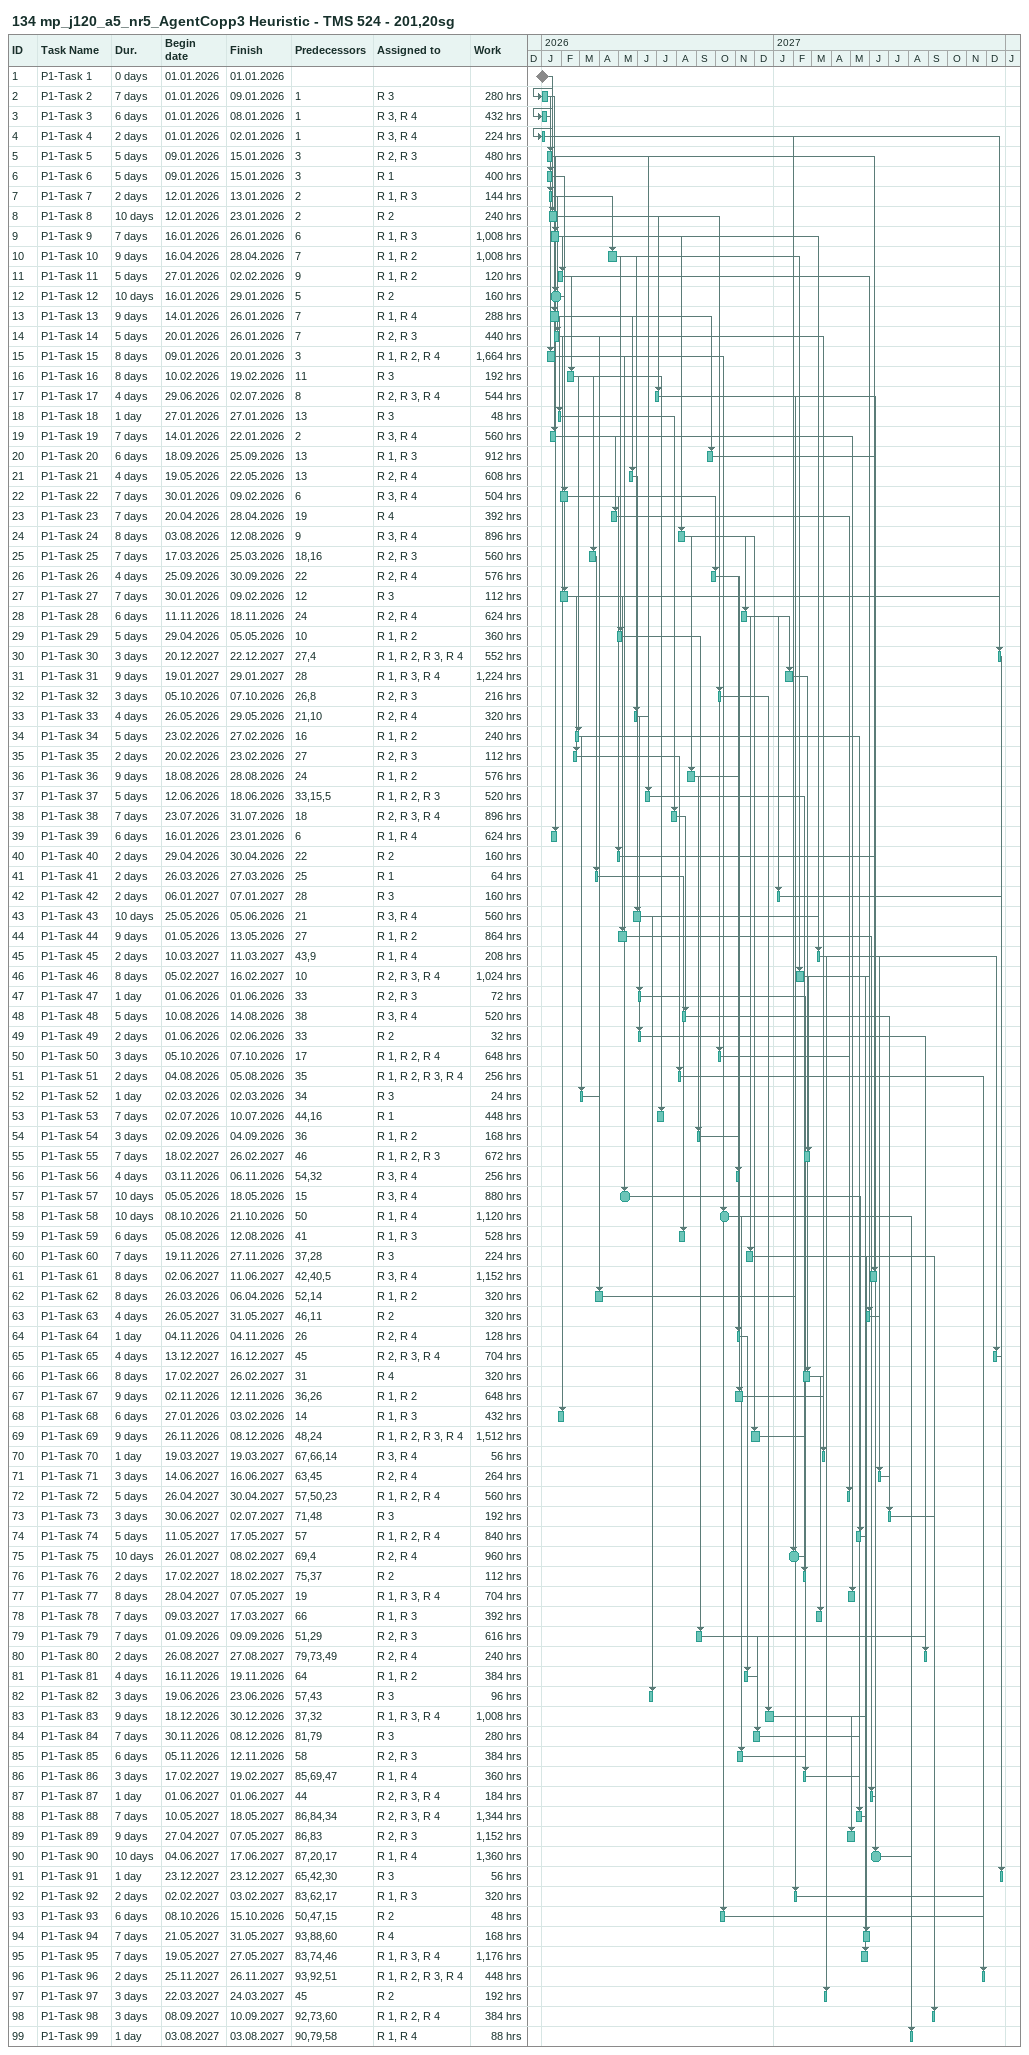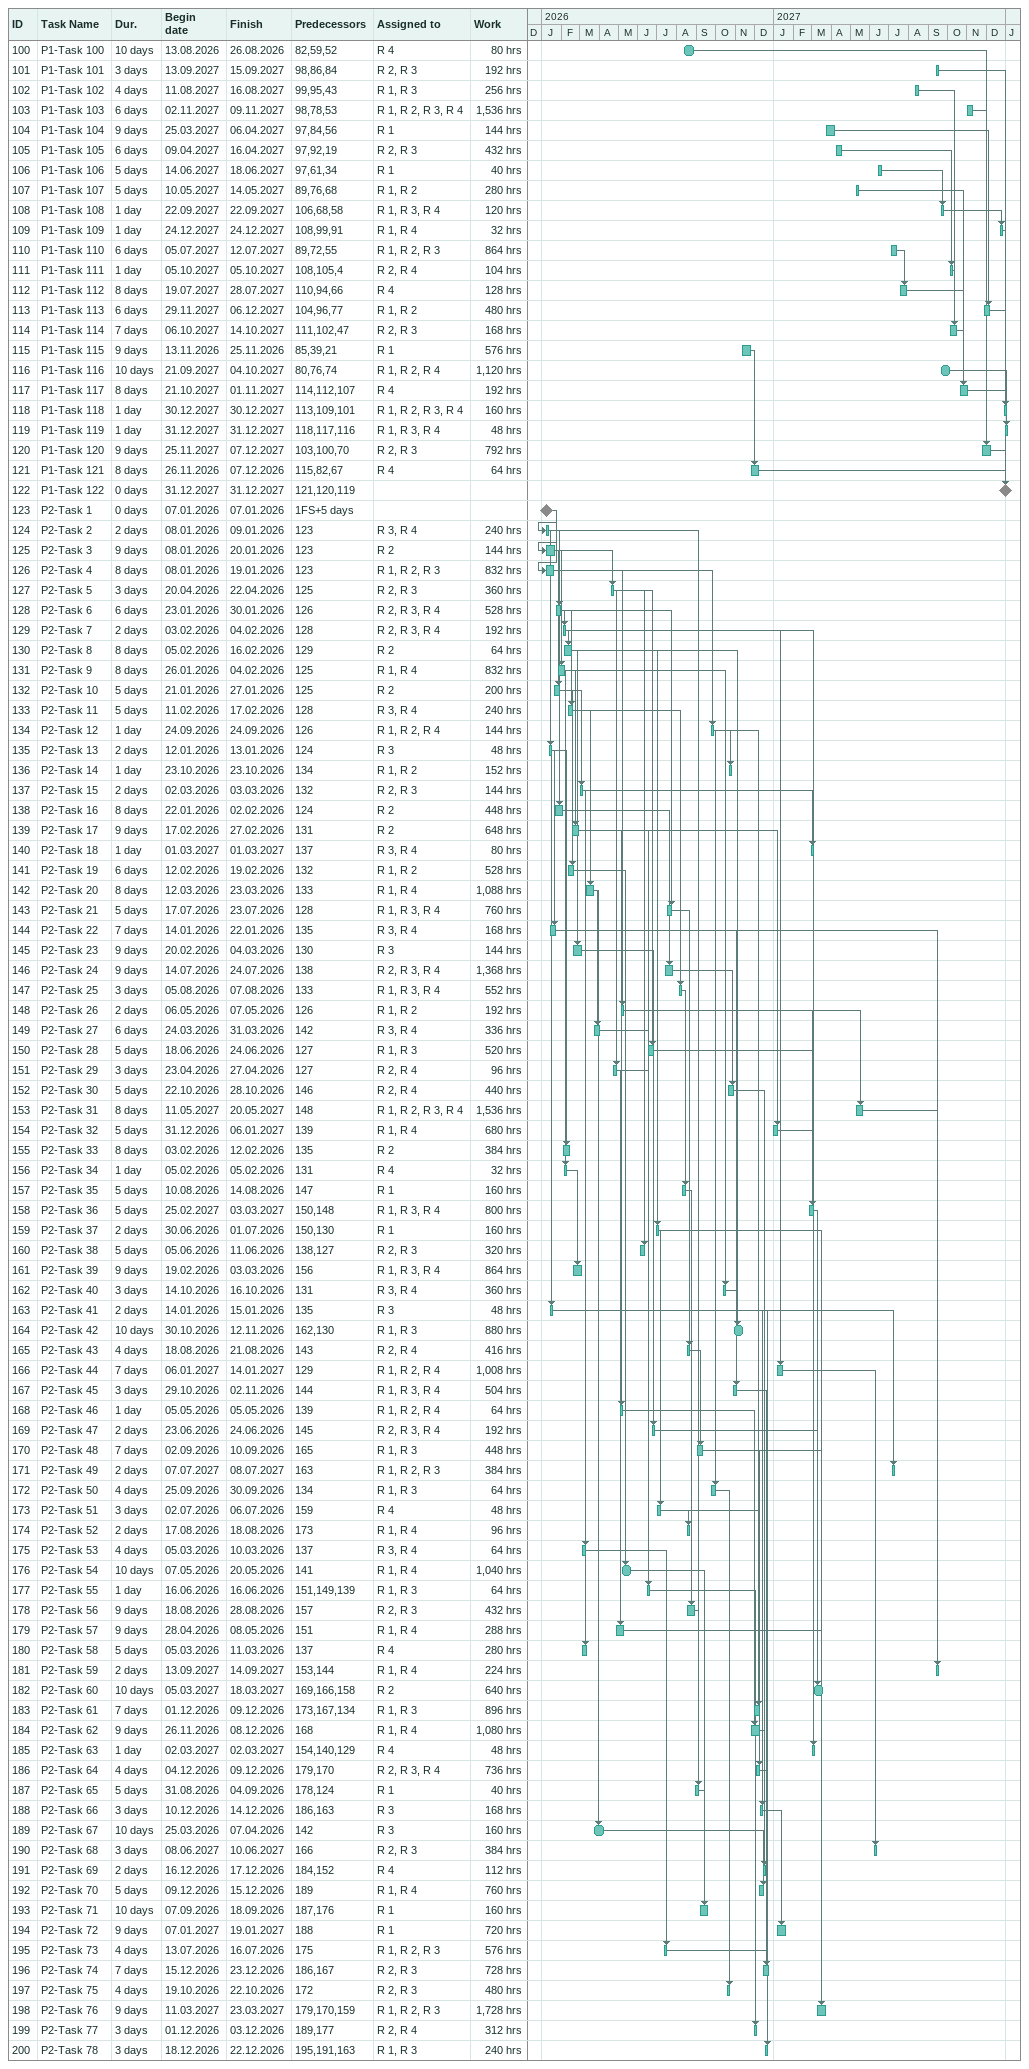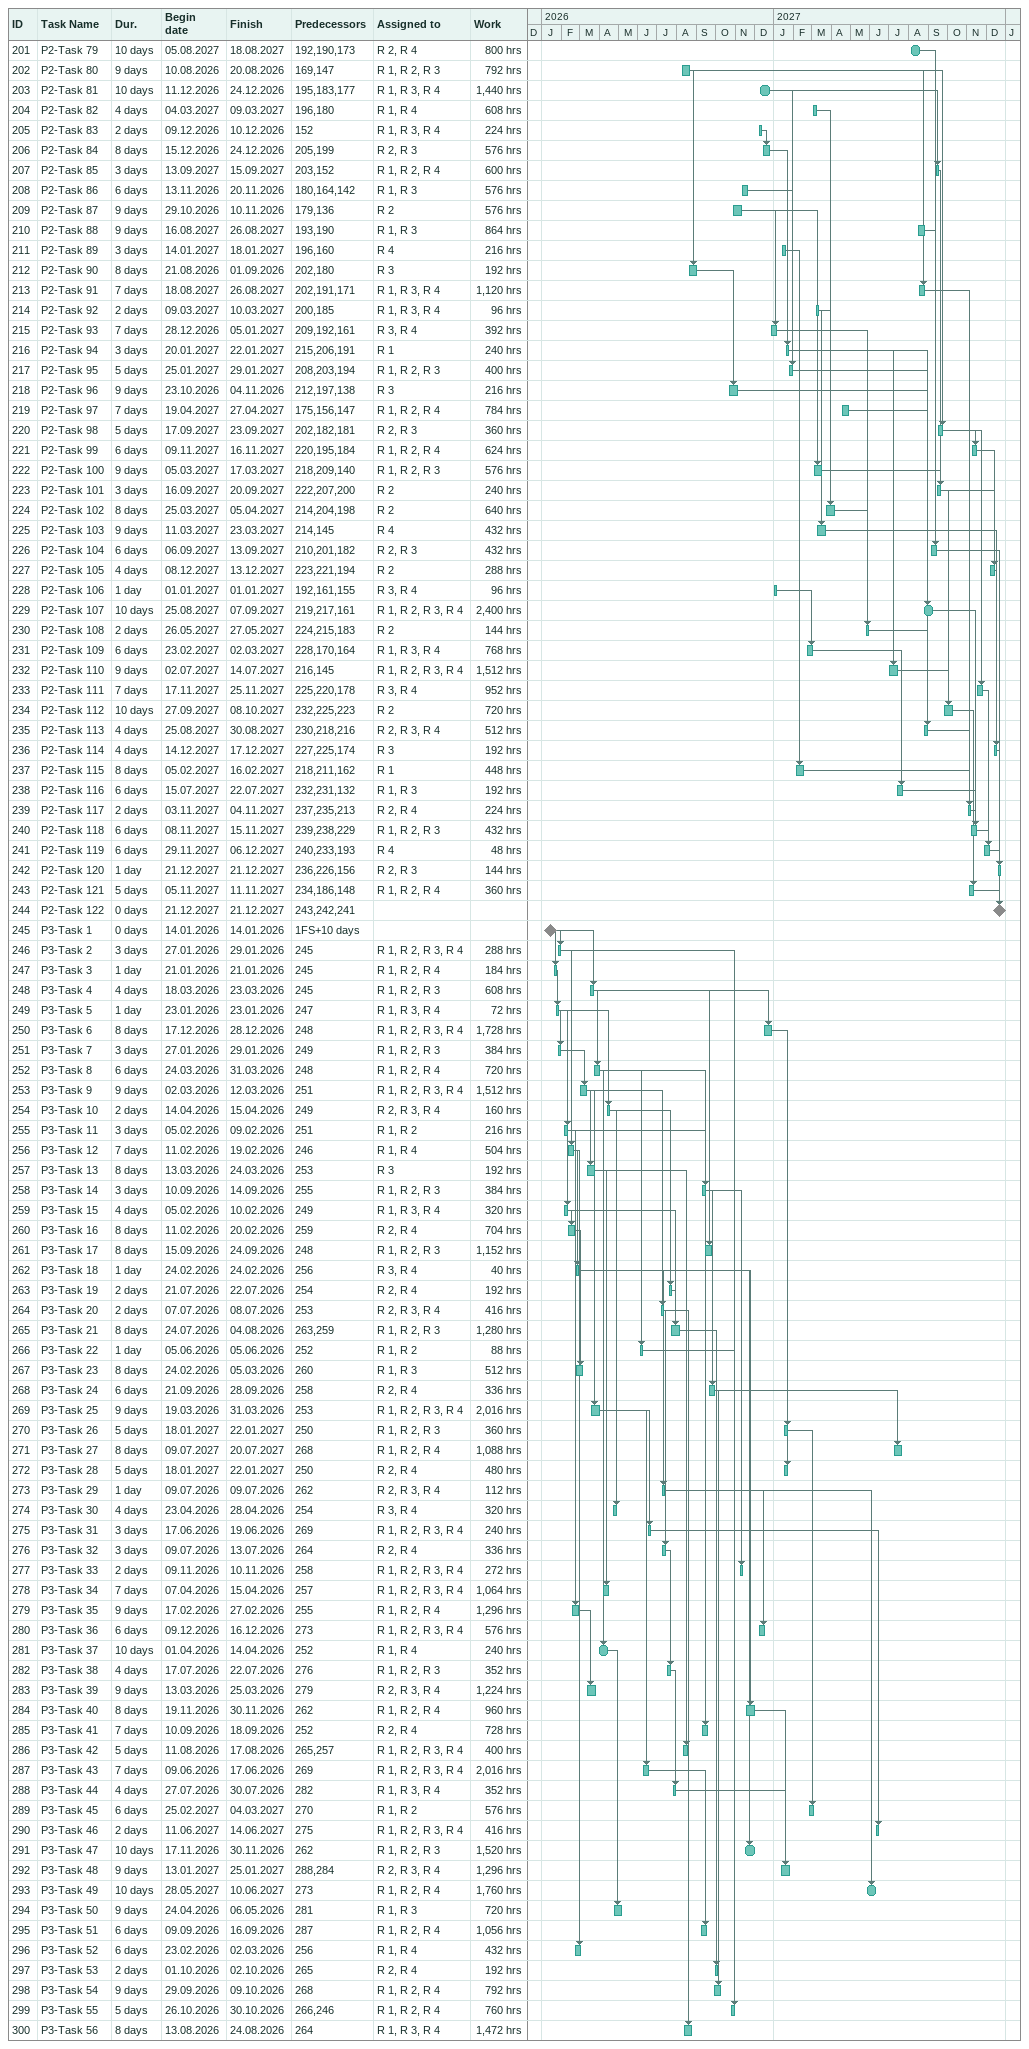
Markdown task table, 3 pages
134 mp_j120_a5_nr5_AgentCopp3 Heuristic - TMS 524 - 201,20sg

| ID | Task | Duration | Start | Finish | Predecessors | Resources | Work (h) |
|---|---|---|---|---|---|---|---|
| 1 | P1-Task 1 | 0d | 2026-01-01 | 2026-01-01 |  |  |  |
| 2 | P1-Task 2 | 7d | 2026-01-01 | 2026-01-09 | 1 | R 3 | 280 |
| 3 | P1-Task 3 | 6d | 2026-01-01 | 2026-01-08 | 1 | R 3, R 4 | 432 |
| 4 | P1-Task 4 | 2d | 2026-01-01 | 2026-01-02 | 1 | R 3, R 4 | 224 |
| 5 | P1-Task 5 | 5d | 2026-01-09 | 2026-01-15 | 3 | R 2, R 3 | 480 |
| 6 | P1-Task 6 | 5d | 2026-01-09 | 2026-01-15 | 3 | R 1 | 400 |
| 7 | P1-Task 7 | 2d | 2026-01-12 | 2026-01-13 | 2 | R 1, R 3 | 144 |
| 8 | P1-Task 8 | 10d | 2026-01-12 | 2026-01-23 | 2 | R 2 | 240 |
| 9 | P1-Task 9 | 7d | 2026-01-16 | 2026-01-26 | 6 | R 1, R 3 | 1008 |
| 10 | P1-Task 10 | 9d | 2026-04-16 | 2026-04-28 | 7 | R 1, R 2 | 1008 |
| 11 | P1-Task 11 | 5d | 2026-01-27 | 2026-02-02 | 9 | R 1, R 2 | 120 |
| 12 | P1-Task 12 | 10d | 2026-01-16 | 2026-01-29 | 5 | R 2 | 160 |
| 13 | P1-Task 13 | 9d | 2026-01-14 | 2026-01-26 | 7 | R 1, R 4 | 288 |
| 14 | P1-Task 14 | 5d | 2026-01-20 | 2026-01-26 | 7 | R 2, R 3 | 440 |
| 15 | P1-Task 15 | 8d | 2026-01-09 | 2026-01-20 | 3 | R 1, R 2, R 4 | 1664 |
| 16 | P1-Task 16 | 8d | 2026-02-10 | 2026-02-19 | 11 | R 3 | 192 |
| 17 | P1-Task 17 | 4d | 2026-06-29 | 2026-07-02 | 8 | R 2, R 3, R 4 | 544 |
| 18 | P1-Task 18 | 1d | 2026-01-27 | 2026-01-27 | 13 | R 3 | 48 |
| 19 | P1-Task 19 | 7d | 2026-01-14 | 2026-01-22 | 2 | R 3, R 4 | 560 |
| 20 | P1-Task 20 | 6d | 2026-09-18 | 2026-09-25 | 13 | R 1, R 3 | 912 |
| 21 | P1-Task 21 | 4d | 2026-05-19 | 2026-05-22 | 13 | R 2, R 4 | 608 |
| 22 | P1-Task 22 | 7d | 2026-01-30 | 2026-02-09 | 6 | R 3, R 4 | 504 |
| 23 | P1-Task 23 | 7d | 2026-04-20 | 2026-04-28 | 19 | R 4 | 392 |
| 24 | P1-Task 24 | 8d | 2026-08-03 | 2026-08-12 | 9 | R 3, R 4 | 896 |
| 25 | P1-Task 25 | 7d | 2026-03-17 | 2026-03-25 | 18, 16 | R 2, R 3 | 560 |
| 26 | P1-Task 26 | 4d | 2026-09-25 | 2026-09-30 | 22 | R 2, R 4 | 576 |
| 27 | P1-Task 27 | 7d | 2026-01-30 | 2026-02-09 | 12 | R 3 | 112 |
| 28 | P1-Task 28 | 6d | 2026-11-11 | 2026-11-18 | 24 | R 2, R 4 | 624 |
| 29 | P1-Task 29 | 5d | 2026-04-29 | 2026-05-05 | 10 | R 1, R 2 | 360 |
| 30 | P1-Task 30 | 3d | 2027-12-20 | 2027-12-22 | 27, 4 | R 1, R 2, R 3, R 4 | 552 |
| 31 | P1-Task 31 | 9d | 2027-01-19 | 2027-01-29 | 28 | R 1, R 3, R 4 | 1224 |
| 32 | P1-Task 32 | 3d | 2026-10-05 | 2026-10-07 | 26, 8 | R 2, R 3 | 216 |
| 33 | P1-Task 33 | 4d | 2026-05-26 | 2026-05-29 | 21, 10 | R 2, R 4 | 320 |
| 34 | P1-Task 34 | 5d | 2026-02-23 | 2026-02-27 | 16 | R 1, R 2 | 240 |
| 35 | P1-Task 35 | 2d | 2026-02-20 | 2026-02-23 | 27 | R 2, R 3 | 112 |
| 36 | P1-Task 36 | 9d | 2026-08-18 | 2026-08-28 | 24 | R 1, R 2 | 576 |
| 37 | P1-Task 37 | 5d | 2026-06-12 | 2026-06-18 | 33, 15, 5 | R 1, R 2, R 3 | 520 |
| 38 | P1-Task 38 | 7d | 2026-07-23 | 2026-07-31 | 18 | R 2, R 3, R 4 | 896 |
| 39 | P1-Task 39 | 6d | 2026-01-16 | 2026-01-23 | 6 | R 1, R 4 | 624 |
| 40 | P1-Task 40 | 2d | 2026-04-29 | 2026-04-30 | 22 | R 2 | 160 |
| 41 | P1-Task 41 | 2d | 2026-03-26 | 2026-03-27 | 25 | R 1 | 64 |
| 42 | P1-Task 42 | 2d | 2027-01-06 | 2027-01-07 | 28 | R 3 | 160 |
| 43 | P1-Task 43 | 10d | 2026-05-25 | 2026-06-05 | 21 | R 3, R 4 | 560 |
| 44 | P1-Task 44 | 9d | 2026-05-01 | 2026-05-13 | 27 | R 1, R 2 | 864 |
| 45 | P1-Task 45 | 2d | 2027-03-10 | 2027-03-11 | 43, 9 | R 1, R 4 | 208 |
| 46 | P1-Task 46 | 8d | 2027-02-05 | 2027-02-16 | 10 | R 2, R 3, R 4 | 1024 |
| 47 | P1-Task 47 | 1d | 2026-06-01 | 2026-06-01 | 33 | R 2, R 3 | 72 |
| 48 | P1-Task 48 | 5d | 2026-08-10 | 2026-08-14 | 38 | R 3, R 4 | 520 |
| 49 | P1-Task 49 | 2d | 2026-06-01 | 2026-06-02 | 33 | R 2 | 32 |
| 50 | P1-Task 50 | 3d | 2026-10-05 | 2026-10-07 | 17 | R 1, R 2, R 4 | 648 |
| 51 | P1-Task 51 | 2d | 2026-08-04 | 2026-08-05 | 35 | R 1, R 2, R 3, R 4 | 256 |
| 52 | P1-Task 52 | 1d | 2026-03-02 | 2026-03-02 | 34 | R 3 | 24 |
| 53 | P1-Task 53 | 7d | 2026-07-02 | 2026-07-10 | 44, 16 | R 1 | 448 |
| 54 | P1-Task 54 | 3d | 2026-09-02 | 2026-09-04 | 36 | R 1, R 2 | 168 |
| 55 | P1-Task 55 | 7d | 2027-02-18 | 2027-02-26 | 46 | R 1, R 2, R 3 | 672 |
| 56 | P1-Task 56 | 4d | 2026-11-03 | 2026-11-06 | 54, 32 | R 3, R 4 | 256 |
| 57 | P1-Task 57 | 10d | 2026-05-05 | 2026-05-18 | 15 | R 3, R 4 | 880 |
| 58 | P1-Task 58 | 10d | 2026-10-08 | 2026-10-21 | 50 | R 1, R 4 | 1120 |
| 59 | P1-Task 59 | 6d | 2026-08-05 | 2026-08-12 | 41 | R 1, R 3 | 528 |
| 60 | P1-Task 60 | 7d | 2026-11-19 | 2026-11-27 | 37, 28 | R 3 | 224 |
| 61 | P1-Task 61 | 8d | 2027-06-02 | 2027-06-11 | 42, 40, 5 | R 3, R 4 | 1152 |
| 62 | P1-Task 62 | 8d | 2026-03-26 | 2026-04-06 | 52, 14 | R 1, R 2 | 320 |
| 63 | P1-Task 63 | 4d | 2027-05-26 | 2027-05-31 | 46, 11 | R 2 | 320 |
| 64 | P1-Task 64 | 1d | 2026-11-04 | 2026-11-04 | 26 | R 2, R 4 | 128 |
| 65 | P1-Task 65 | 4d | 2027-12-13 | 2027-12-16 | 45 | R 2, R 3, R 4 | 704 |
| 66 | P1-Task 66 | 8d | 2027-02-17 | 2027-02-26 | 31 | R 4 | 320 |
| 67 | P1-Task 67 | 9d | 2026-11-02 | 2026-11-12 | 36, 26 | R 1, R 2 | 648 |
| 68 | P1-Task 68 | 6d | 2026-01-27 | 2026-02-03 | 14 | R 1, R 3 | 432 |
| 69 | P1-Task 69 | 9d | 2026-11-26 | 2026-12-08 | 48, 24 | R 1, R 2, R 3, R 4 | 1512 |
| 70 | P1-Task 70 | 1d | 2027-03-19 | 2027-03-19 | 67, 66, 14 | R 3, R 4 | 56 |
| 71 | P1-Task 71 | 3d | 2027-06-14 | 2027-06-16 | 63, 45 | R 2, R 4 | 264 |
| 72 | P1-Task 72 | 5d | 2027-04-26 | 2027-04-30 | 57, 50, 23 | R 1, R 2, R 4 | 560 |
| 73 | P1-Task 73 | 3d | 2027-06-30 | 2027-07-02 | 71, 48 | R 3 | 192 |
| 74 | P1-Task 74 | 5d | 2027-05-11 | 2027-05-17 | 57 | R 1, R 2, R 4 | 840 |
| 75 | P1-Task 75 | 10d | 2027-01-26 | 2027-02-08 | 69, 4 | R 2, R 4 | 960 |
| 76 | P1-Task 76 | 2d | 2027-02-17 | 2027-02-18 | 75, 37 | R 2 | 112 |
| 77 | P1-Task 77 | 8d | 2027-04-28 | 2027-05-07 | 19 | R 1, R 3, R 4 | 704 |
| 78 | P1-Task 78 | 7d | 2027-03-09 | 2027-03-17 | 66 | R 1, R 3 | 392 |
| 79 | P1-Task 79 | 7d | 2026-09-01 | 2026-09-09 | 51, 29 | R 2, R 3 | 616 |
| 80 | P1-Task 80 | 2d | 2027-08-26 | 2027-08-27 | 79, 73, 49 | R 2, R 4 | 240 |
| 81 | P1-Task 81 | 4d | 2026-11-16 | 2026-11-19 | 64 | R 1, R 2 | 384 |
| 82 | P1-Task 82 | 3d | 2026-06-19 | 2026-06-23 | 57, 43 | R 3 | 96 |
| 83 | P1-Task 83 | 9d | 2026-12-18 | 2026-12-30 | 37, 32 | R 1, R 3, R 4 | 1008 |
| 84 | P1-Task 84 | 7d | 2026-11-30 | 2026-12-08 | 81, 79 | R 3 | 280 |
| 85 | P1-Task 85 | 6d | 2026-11-05 | 2026-11-12 | 58 | R 2, R 3 | 384 |
| 86 | P1-Task 86 | 3d | 2027-02-17 | 2027-02-19 | 85, 69, 47 | R 1, R 4 | 360 |
| 87 | P1-Task 87 | 1d | 2027-06-01 | 2027-06-01 | 44 | R 2, R 3, R 4 | 184 |
| 88 | P1-Task 88 | 7d | 2027-05-10 | 2027-05-18 | 86, 84, 34 | R 2, R 3, R 4 | 1344 |
| 89 | P1-Task 89 | 9d | 2027-04-27 | 2027-05-07 | 86, 83 | R 2, R 3 | 1152 |
| 90 | P1-Task 90 | 10d | 2027-06-04 | 2027-06-17 | 87, 20, 17 | R 1, R 4 | 1360 |
| 91 | P1-Task 91 | 1d | 2027-12-23 | 2027-12-23 | 65, 42, 30 | R 3 | 56 |
| 92 | P1-Task 92 | 2d | 2027-02-02 | 2027-02-03 | 83, 62, 17 | R 1, R 3 | 320 |
| 93 | P1-Task 93 | 6d | 2026-10-08 | 2026-10-15 | 50, 47, 15 | R 2 | 48 |
| 94 | P1-Task 94 | 7d | 2027-05-21 | 2027-05-31 | 93, 88, 60 | R 4 | 168 |
| 95 | P1-Task 95 | 7d | 2027-05-19 | 2027-05-27 | 83, 74, 46 | R 1, R 3, R 4 | 1176 |
| 96 | P1-Task 96 | 2d | 2027-11-25 | 2027-11-26 | 93, 92, 51 | R 1, R 2, R 3, R 4 | 448 |
| 97 | P1-Task 97 | 3d | 2027-03-22 | 2027-03-24 | 45 | R 2 | 192 |
| 98 | P1-Task 98 | 3d | 2027-09-08 | 2027-09-10 | 92, 73, 60 | R 1, R 2, R 4 | 384 |
| 99 | P1-Task 99 | 1d | 2027-08-03 | 2027-08-03 | 90, 79, 58 | R 1, R 4 | 88 |
| 100 | P1-Task 100 | 10d | 2026-08-13 | 2026-08-26 | 82, 59, 52 | R 4 | 80 |
| 101 | P1-Task 101 | 3d | 2027-09-13 | 2027-09-15 | 98, 86, 84 | R 2, R 3 | 192 |
| 102 | P1-Task 102 | 4d | 2027-08-11 | 2027-08-16 | 99, 95, 43 | R 1, R 3 | 256 |
| 103 | P1-Task 103 | 6d | 2027-11-02 | 2027-11-09 | 98, 78, 53 | R 1, R 2, R 3, R 4 | 1536 |
| 104 | P1-Task 104 | 9d | 2027-03-25 | 2027-04-06 | 97, 84, 56 | R 1 | 144 |
| 105 | P1-Task 105 | 6d | 2027-04-09 | 2027-04-16 | 97, 92, 19 | R 2, R 3 | 432 |
| 106 | P1-Task 106 | 5d | 2027-06-14 | 2027-06-18 | 97, 61, 34 | R 1 | 40 |
| 107 | P1-Task 107 | 5d | 2027-05-10 | 2027-05-14 | 89, 76, 68 | R 1, R 2 | 280 |
| 108 | P1-Task 108 | 1d | 2027-09-22 | 2027-09-22 | 106, 68, 58 | R 1, R 3, R 4 | 120 |
| 109 | P1-Task 109 | 1d | 2027-12-24 | 2027-12-24 | 108, 99, 91 | R 1, R 4 | 32 |
| 110 | P1-Task 110 | 6d | 2027-07-05 | 2027-07-12 | 89, 72, 55 | R 1, R 2, R 3 | 864 |
| 111 | P1-Task 111 | 1d | 2027-10-05 | 2027-10-05 | 108, 105, 4 | R 2, R 4 | 104 |
| 112 | P1-Task 112 | 8d | 2027-07-19 | 2027-07-28 | 110, 94, 66 | R 4 | 128 |
| 113 | P1-Task 113 | 6d | 2027-11-29 | 2027-12-06 | 104, 96, 77 | R 1, R 2 | 480 |
| 114 | P1-Task 114 | 7d | 2027-10-06 | 2027-10-14 | 111, 102, 47 | R 2, R 3 | 168 |
| 115 | P1-Task 115 | 9d | 2026-11-13 | 2026-11-25 | 85, 39, 21 | R 1 | 576 |
| 116 | P1-Task 116 | 10d | 2027-09-21 | 2027-10-04 | 80, 76, 74 | R 1, R 2, R 4 | 1120 |
| 117 | P1-Task 117 | 8d | 2027-10-21 | 2027-11-01 | 114, 112, 107 | R 4 | 192 |
| 118 | P1-Task 118 | 1d | 2027-12-30 | 2027-12-30 | 113, 109, 101 | R 1, R 2, R 3, R 4 | 160 |
| 119 | P1-Task 119 | 1d | 2027-12-31 | 2027-12-31 | 118, 117, 116 | R 1, R 3, R 4 | 48 |
| 120 | P1-Task 120 | 9d | 2027-11-25 | 2027-12-07 | 103, 100, 70 | R 2, R 3 | 792 |
| 121 | P1-Task 121 | 8d | 2026-11-26 | 2026-12-07 | 115, 82, 67 | R 4 | 64 |
| 122 | P1-Task 122 | 0d | 2027-12-31 | 2027-12-31 | 121, 120, 119 |  |  |
| 123 | P2-Task 1 | 0d | 2026-01-07 | 2026-01-07 | 1FS+5d |  |  |
| 124 | P2-Task 2 | 2d | 2026-01-08 | 2026-01-09 | 123 | R 3, R 4 | 240 |
| 125 | P2-Task 3 | 9d | 2026-01-08 | 2026-01-20 | 123 | R 2 | 144 |
| 126 | P2-Task 4 | 8d | 2026-01-08 | 2026-01-19 | 123 | R 1, R 2, R 3 | 832 |
| 127 | P2-Task 5 | 3d | 2026-04-20 | 2026-04-22 | 125 | R 2, R 3 | 360 |
| 128 | P2-Task 6 | 6d | 2026-01-23 | 2026-01-30 | 126 | R 2, R 3, R 4 | 528 |
| 129 | P2-Task 7 | 2d | 2026-02-03 | 2026-02-04 | 128 | R 2, R 3, R 4 | 192 |
| 130 | P2-Task 8 | 8d | 2026-02-05 | 2026-02-16 | 129 | R 2 | 64 |
| 131 | P2-Task 9 | 8d | 2026-01-26 | 2026-02-04 | 125 | R 1, R 4 | 832 |
| 132 | P2-Task 10 | 5d | 2026-01-21 | 2026-01-27 | 125 | R 2 | 200 |
| 133 | P2-Task 11 | 5d | 2026-02-11 | 2026-02-17 | 128 | R 3, R 4 | 240 |
| 134 | P2-Task 12 | 1d | 2026-09-24 | 2026-09-24 | 126 | R 1, R 2, R 4 | 144 |
| 135 | P2-Task 13 | 2d | 2026-01-12 | 2026-01-13 | 124 | R 3 | 48 |
| 136 | P2-Task 14 | 1d | 2026-10-23 | 2026-10-23 | 134 | R 1, R 2 | 152 |
| 137 | P2-Task 15 | 2d | 2026-03-02 | 2026-03-03 | 132 | R 2, R 3 | 144 |
| 138 | P2-Task 16 | 8d | 2026-01-22 | 2026-02-02 | 124 | R 2 | 448 |
| 139 | P2-Task 17 | 9d | 2026-02-17 | 2026-02-27 | 131 | R 2 | 648 |
| 140 | P2-Task 18 | 1d | 2027-03-01 | 2027-03-01 | 137 | R 3, R 4 | 80 |
| 141 | P2-Task 19 | 6d | 2026-02-12 | 2026-02-19 | 132 | R 1, R 2 | 528 |
| 142 | P2-Task 20 | 8d | 2026-03-12 | 2026-03-23 | 133 | R 1, R 4 | 1088 |
| 143 | P2-Task 21 | 5d | 2026-07-17 | 2026-07-23 | 128 | R 1, R 3, R 4 | 760 |
| 144 | P2-Task 22 | 7d | 2026-01-14 | 2026-01-22 | 135 | R 3, R 4 | 168 |
| 145 | P2-Task 23 | 9d | 2026-02-20 | 2026-03-04 | 130 | R 3 | 144 |
| 146 | P2-Task 24 | 9d | 2026-07-14 | 2026-07-24 | 138 | R 2, R 3, R 4 | 1368 |
| 147 | P2-Task 25 | 3d | 2026-08-05 | 2026-08-07 | 133 | R 1, R 3, R 4 | 552 |
| 148 | P2-Task 26 | 2d | 2026-05-06 | 2026-05-07 | 126 | R 1, R 2 | 192 |
| 149 | P2-Task 27 | 6d | 2026-03-24 | 2026-03-31 | 142 | R 3, R 4 | 336 |
| 150 | P2-Task 28 | 5d | 2026-06-18 | 2026-06-24 | 127 | R 1, R 3 | 520 |
| 151 | P2-Task 29 | 3d | 2026-04-23 | 2026-04-27 | 127 | R 2, R 4 | 96 |
| 152 | P2-Task 30 | 5d | 2026-10-22 | 2026-10-28 | 146 | R 2, R 4 | 440 |
| 153 | P2-Task 31 | 8d | 2027-05-11 | 2027-05-20 | 148 | R 1, R 2, R 3, R 4 | 1536 |
| 154 | P2-Task 32 | 5d | 2026-12-31 | 2027-01-06 | 139 | R 1, R 4 | 680 |
| 155 | P2-Task 33 | 8d | 2026-02-03 | 2026-02-12 | 135 | R 2 | 384 |
| 156 | P2-Task 34 | 1d | 2026-02-05 | 2026-02-05 | 131 | R 4 | 32 |
| 157 | P2-Task 35 | 5d | 2026-08-10 | 2026-08-14 | 147 | R 1 | 160 |
| 158 | P2-Task 36 | 5d | 2027-02-25 | 2027-03-03 | 150, 148 | R 1, R 3, R 4 | 800 |
| 159 | P2-Task 37 | 2d | 2026-06-30 | 2026-07-01 | 150, 130 | R 1 | 160 |
| 160 | P2-Task 38 | 5d | 2026-06-05 | 2026-06-11 | 138, 127 | R 2, R 3 | 320 |
| 161 | P2-Task 39 | 9d | 2026-02-19 | 2026-03-03 | 156 | R 1, R 3, R 4 | 864 |
| 162 | P2-Task 40 | 3d | 2026-10-14 | 2026-10-16 | 131 | R 3, R 4 | 360 |
| 163 | P2-Task 41 | 2d | 2026-01-14 | 2026-01-15 | 135 | R 3 | 48 |
| 164 | P2-Task 42 | 10d | 2026-10-30 | 2026-11-12 | 162, 130 | R 1, R 3 | 880 |
| 165 | P2-Task 43 | 4d | 2026-08-18 | 2026-08-21 | 143 | R 2, R 4 | 416 |
| 166 | P2-Task 44 | 7d | 2027-01-06 | 2027-01-14 | 129 | R 1, R 2, R 4 | 1008 |
| 167 | P2-Task 45 | 3d | 2026-10-29 | 2026-11-02 | 144 | R 1, R 3, R 4 | 504 |
| 168 | P2-Task 46 | 1d | 2026-05-05 | 2026-05-05 | 139 | R 1, R 2, R 4 | 64 |
| 169 | P2-Task 47 | 2d | 2026-06-23 | 2026-06-24 | 145 | R 2, R 3, R 4 | 192 |
| 170 | P2-Task 48 | 7d | 2026-09-02 | 2026-09-10 | 165 | R 1, R 3 | 448 |
| 171 | P2-Task 49 | 2d | 2027-07-07 | 2027-07-08 | 163 | R 1, R 2, R 3 | 384 |
| 172 | P2-Task 50 | 4d | 2026-09-25 | 2026-09-30 | 134 | R 1, R 3 | 64 |
| 173 | P2-Task 51 | 3d | 2026-07-02 | 2026-07-06 | 159 | R 4 | 48 |
| 174 | P2-Task 52 | 2d | 2026-08-17 | 2026-08-18 | 173 | R 1, R 4 | 96 |
| 175 | P2-Task 53 | 4d | 2026-03-05 | 2026-03-10 | 137 | R 3, R 4 | 64 |
| 176 | P2-Task 54 | 10d | 2026-05-07 | 2026-05-20 | 141 | R 1, R 4 | 1040 |
| 177 | P2-Task 55 | 1d | 2026-06-16 | 2026-06-16 | 151, 149, 139 | R 1, R 3 | 64 |
| 178 | P2-Task 56 | 9d | 2026-08-18 | 2026-08-28 | 157 | R 2, R 3 | 432 |
| 179 | P2-Task 57 | 9d | 2026-04-28 | 2026-05-08 | 151 | R 1, R 4 | 288 |
| 180 | P2-Task 58 | 5d | 2026-03-05 | 2026-03-11 | 137 | R 4 | 280 |
| 181 | P2-Task 59 | 2d | 2027-09-13 | 2027-09-14 | 153, 144 | R 1, R 4 | 224 |
| 182 | P2-Task 60 | 10d | 2027-03-05 | 2027-03-18 | 169, 166, 158 | R 2 | 640 |
| 183 | P2-Task 61 | 7d | 2026-12-01 | 2026-12-09 | 173, 167, 134 | R 1, R 3 | 896 |
| 184 | P2-Task 62 | 9d | 2026-11-26 | 2026-12-08 | 168 | R 1, R 4 | 1080 |
| 185 | P2-Task 63 | 1d | 2027-03-02 | 2027-03-02 | 154, 140, 129 | R 4 | 48 |
| 186 | P2-Task 64 | 4d | 2026-12-04 | 2026-12-09 | 179, 170 | R 2, R 3, R 4 | 736 |
| 187 | P2-Task 65 | 5d | 2026-08-31 | 2026-09-04 | 178, 124 | R 1 | 40 |
| 188 | P2-Task 66 | 3d | 2026-12-10 | 2026-12-14 | 186, 163 | R 3 | 168 |
| 189 | P2-Task 67 | 10d | 2026-03-25 | 2026-04-07 | 142 | R 3 | 160 |
| 190 | P2-Task 68 | 3d | 2027-06-08 | 2027-06-10 | 166 | R 2, R 3 | 384 |
| 191 | P2-Task 69 | 2d | 2026-12-16 | 2026-12-17 | 184, 152 | R 4 | 112 |
| 192 | P2-Task 70 | 5d | 2026-12-09 | 2026-12-15 | 189 | R 1, R 4 | 760 |
| 193 | P2-Task 71 | 10d | 2026-09-07 | 2026-09-18 | 187, 176 | R 1 | 160 |
| 194 | P2-Task 72 | 9d | 2027-01-07 | 2027-01-19 | 188 | R 1 | 720 |
| 195 | P2-Task 73 | 4d | 2026-07-13 | 2026-07-16 | 175 | R 1, R 2, R 3 | 576 |
| 196 | P2-Task 74 | 7d | 2026-12-15 | 2026-12-23 | 186, 167 | R 2, R 3 | 728 |
| 197 | P2-Task 75 | 4d | 2026-10-19 | 2026-10-22 | 172 | R 2, R 3 | 480 |
| 198 | P2-Task 76 | 9d | 2027-03-11 | 2027-03-23 | 179, 170, 159 | R 1, R 2, R 3 | 1728 |
| 199 | P2-Task 77 | 3d | 2026-12-01 | 2026-12-03 | 189, 177 | R 2, R 4 | 312 |
| 200 | P2-Task 78 | 3d | 2026-12-18 | 2026-12-22 | 195, 191, 163 | R 1, R 3 | 240 |
| 201 | P2-Task 79 | 10d | 2027-08-05 | 2027-08-18 | 192, 190, 173 | R 2, R 4 | 800 |
| 202 | P2-Task 80 | 9d | 2026-08-10 | 2026-08-20 | 169, 147 | R 1, R 2, R 3 | 792 |
| 203 | P2-Task 81 | 10d | 2026-12-11 | 2026-12-24 | 195, 183, 177 | R 1, R 3, R 4 | 1440 |
| 204 | P2-Task 82 | 4d | 2027-03-04 | 2027-03-09 | 196, 180 | R 1, R 4 | 608 |
| 205 | P2-Task 83 | 2d | 2026-12-09 | 2026-12-10 | 152 | R 1, R 3, R 4 | 224 |
| 206 | P2-Task 84 | 8d | 2026-12-15 | 2026-12-24 | 205, 199 | R 2, R 3 | 576 |
| 207 | P2-Task 85 | 3d | 2027-09-13 | 2027-09-15 | 203, 152 | R 1, R 2, R 4 | 600 |
| 208 | P2-Task 86 | 6d | 2026-11-13 | 2026-11-20 | 180, 164, 142 | R 1, R 3 | 576 |
| 209 | P2-Task 87 | 9d | 2026-10-29 | 2026-11-10 | 179, 136 | R 2 | 576 |
| 210 | P2-Task 88 | 9d | 2027-08-16 | 2027-08-26 | 193, 190 | R 1, R 3 | 864 |
| 211 | P2-Task 89 | 3d | 2027-01-14 | 2027-01-18 | 196, 160 | R 4 | 216 |
| 212 | P2-Task 90 | 8d | 2026-08-21 | 2026-09-01 | 202, 180 | R 3 | 192 |
| 213 | P2-Task 91 | 7d | 2027-08-18 | 2027-08-26 | 202, 191, 171 | R 1, R 3, R 4 | 1120 |
| 214 | P2-Task 92 | 2d | 2027-03-09 | 2027-03-10 | 200, 185 | R 1, R 3, R 4 | 96 |
| 215 | P2-Task 93 | 7d | 2026-12-28 | 2027-01-05 | 209, 192, 161 | R 3, R 4 | 392 |
| 216 | P2-Task 94 | 3d | 2027-01-20 | 2027-01-22 | 215, 206, 191 | R 1 | 240 |
| 217 | P2-Task 95 | 5d | 2027-01-25 | 2027-01-29 | 208, 203, 194 | R 1, R 2, R 3 | 400 |
| 218 | P2-Task 96 | 9d | 2026-10-23 | 2026-11-04 | 212, 197, 138 | R 3 | 216 |
| 219 | P2-Task 97 | 7d | 2027-04-19 | 2027-04-27 | 175, 156, 147 | R 1, R 2, R 4 | 784 |
| 220 | P2-Task 98 | 5d | 2027-09-17 | 2027-09-23 | 202, 182, 181 | R 2, R 3 | 360 |
| 221 | P2-Task 99 | 6d | 2027-11-09 | 2027-11-16 | 220, 195, 184 | R 1, R 2, R 4 | 624 |
| 222 | P2-Task 100 | 9d | 2027-03-05 | 2027-03-17 | 218, 209, 140 | R 1, R 2, R 3 | 576 |
| 223 | P2-Task 101 | 3d | 2027-09-16 | 2027-09-20 | 222, 207, 200 | R 2 | 240 |
| 224 | P2-Task 102 | 8d | 2027-03-25 | 2027-04-05 | 214, 204, 198 | R 2 | 640 |
| 225 | P2-Task 103 | 9d | 2027-03-11 | 2027-03-23 | 214, 145 | R 4 | 432 |
| 226 | P2-Task 104 | 6d | 2027-09-06 | 2027-09-13 | 210, 201, 182 | R 2, R 3 | 432 |
| 227 | P2-Task 105 | 4d | 2027-12-08 | 2027-12-13 | 223, 221, 194 | R 2 | 288 |
| 228 | P2-Task 106 | 1d | 2027-01-01 | 2027-01-01 | 192, 161, 155 | R 3, R 4 | 96 |
| 229 | P2-Task 107 | 10d | 2027-08-25 | 2027-09-07 | 219, 217, 161 | R 1, R 2, R 3, R 4 | 2400 |
| 230 | P2-Task 108 | 2d | 2027-05-26 | 2027-05-27 | 224, 215, 183 | R 2 | 144 |
| 231 | P2-Task 109 | 6d | 2027-02-23 | 2027-03-02 | 228, 170, 164 | R 1, R 3, R 4 | 768 |
| 232 | P2-Task 110 | 9d | 2027-07-02 | 2027-07-14 | 216, 145 | R 1, R 2, R 3, R 4 | 1512 |
| 233 | P2-Task 111 | 7d | 2027-11-17 | 2027-11-25 | 225, 220, 178 | R 3, R 4 | 952 |
| 234 | P2-Task 112 | 10d | 2027-09-27 | 2027-10-08 | 232, 225, 223 | R 2 | 720 |
| 235 | P2-Task 113 | 4d | 2027-08-25 | 2027-08-30 | 230, 218, 216 | R 2, R 3, R 4 | 512 |
| 236 | P2-Task 114 | 4d | 2027-12-14 | 2027-12-17 | 227, 225, 174 | R 3 | 192 |
| 237 | P2-Task 115 | 8d | 2027-02-05 | 2027-02-16 | 218, 211, 162 | R 1 | 448 |
| 238 | P2-Task 116 | 6d | 2027-07-15 | 2027-07-22 | 232, 231, 132 | R 1, R 3 | 192 |
| 239 | P2-Task 117 | 2d | 2027-11-03 | 2027-11-04 | 237, 235, 213 | R 2, R 4 | 224 |
| 240 | P2-Task 118 | 6d | 2027-11-08 | 2027-11-15 | 239, 238, 229 | R 1, R 2, R 3 | 432 |
| 241 | P2-Task 119 | 6d | 2027-11-29 | 2027-12-06 | 240, 233, 193 | R 4 | 48 |
| 242 | P2-Task 120 | 1d | 2027-12-21 | 2027-12-21 | 236, 226, 156 | R 2, R 3 | 144 |
| 243 | P2-Task 121 | 5d | 2027-11-05 | 2027-11-11 | 234, 186, 148 | R 1, R 2, R 4 | 360 |
| 244 | P2-Task 122 | 0d | 2027-12-21 | 2027-12-21 | 243, 242, 241 |  |  |
| 245 | P3-Task 1 | 0d | 2026-01-14 | 2026-01-14 | 1FS+10d |  |  |
| 246 | P3-Task 2 | 3d | 2026-01-27 | 2026-01-29 | 245 | R 1, R 2, R 3, R 4 | 288 |
| 247 | P3-Task 3 | 1d | 2026-01-21 | 2026-01-21 | 245 | R 1, R 2, R 4 | 184 |
| 248 | P3-Task 4 | 4d | 2026-03-18 | 2026-03-23 | 245 | R 1, R 2, R 3 | 608 |
| 249 | P3-Task 5 | 1d | 2026-01-23 | 2026-01-23 | 247 | R 1, R 3, R 4 | 72 |
| 250 | P3-Task 6 | 8d | 2026-12-17 | 2026-12-28 | 248 | R 1, R 2, R 3, R 4 | 1728 |
| 251 | P3-Task 7 | 3d | 2026-01-27 | 2026-01-29 | 249 | R 1, R 2, R 3 | 384 |
| 252 | P3-Task 8 | 6d | 2026-03-24 | 2026-03-31 | 248 | R 1, R 2, R 4 | 720 |
| 253 | P3-Task 9 | 9d | 2026-03-02 | 2026-03-12 | 251 | R 1, R 2, R 3, R 4 | 1512 |
| 254 | P3-Task 10 | 2d | 2026-04-14 | 2026-04-15 | 249 | R 2, R 3, R 4 | 160 |
| 255 | P3-Task 11 | 3d | 2026-02-05 | 2026-02-09 | 251 | R 1, R 2 | 216 |
| 256 | P3-Task 12 | 7d | 2026-02-11 | 2026-02-19 | 246 | R 1, R 4 | 504 |
| 257 | P3-Task 13 | 8d | 2026-03-13 | 2026-03-24 | 253 | R 3 | 192 |
| 258 | P3-Task 14 | 3d | 2026-09-10 | 2026-09-14 | 255 | R 1, R 2, R 3 | 384 |
| 259 | P3-Task 15 | 4d | 2026-02-05 | 2026-02-10 | 249 | R 1, R 3, R 4 | 320 |
| 260 | P3-Task 16 | 8d | 2026-02-11 | 2026-02-20 | 259 | R 2, R 4 | 704 |
| 261 | P3-Task 17 | 8d | 2026-09-15 | 2026-09-24 | 248 | R 1, R 2, R 3 | 1152 |
| 262 | P3-Task 18 | 1d | 2026-02-24 | 2026-02-24 | 256 | R 3, R 4 | 40 |
| 263 | P3-Task 19 | 2d | 2026-07-21 | 2026-07-22 | 254 | R 2, R 4 | 192 |
| 264 | P3-Task 20 | 2d | 2026-07-07 | 2026-07-08 | 253 | R 2, R 3, R 4 | 416 |
| 265 | P3-Task 21 | 8d | 2026-07-24 | 2026-08-04 | 263, 259 | R 1, R 2, R 3 | 1280 |
| 266 | P3-Task 22 | 1d | 2026-06-05 | 2026-06-05 | 252 | R 1, R 2 | 88 |
| 267 | P3-Task 23 | 8d | 2026-02-24 | 2026-03-05 | 260 | R 1, R 3 | 512 |
| 268 | P3-Task 24 | 6d | 2026-09-21 | 2026-09-28 | 258 | R 2, R 4 | 336 |
| 269 | P3-Task 25 | 9d | 2026-03-19 | 2026-03-31 | 253 | R 1, R 2, R 3, R 4 | 2016 |
| 270 | P3-Task 26 | 5d | 2027-01-18 | 2027-01-22 | 250 | R 1, R 2, R 3 | 360 |
| 271 | P3-Task 27 | 8d | 2027-07-09 | 2027-07-20 | 268 | R 1, R 2, R 4 | 1088 |
| 272 | P3-Task 28 | 5d | 2027-01-18 | 2027-01-22 | 250 | R 2, R 4 | 480 |
| 273 | P3-Task 29 | 1d | 2026-07-09 | 2026-07-09 | 262 | R 2, R 3, R 4 | 112 |
| 274 | P3-Task 30 | 4d | 2026-04-23 | 2026-04-28 | 254 | R 3, R 4 | 320 |
| 275 | P3-Task 31 | 3d | 2026-06-17 | 2026-06-19 | 269 | R 1, R 2, R 3, R 4 | 240 |
| 276 | P3-Task 32 | 3d | 2026-07-09 | 2026-07-13 | 264 | R 2, R 4 | 336 |
| 277 | P3-Task 33 | 2d | 2026-11-09 | 2026-11-10 | 258 | R 1, R 2, R 3, R 4 | 272 |
| 278 | P3-Task 34 | 7d | 2026-04-07 | 2026-04-15 | 257 | R 1, R 2, R 3, R 4 | 1064 |
| 279 | P3-Task 35 | 9d | 2026-02-17 | 2026-02-27 | 255 | R 1, R 2, R 4 | 1296 |
| 280 | P3-Task 36 | 6d | 2026-12-09 | 2026-12-16 | 273 | R 1, R 2, R 3, R 4 | 576 |
| 281 | P3-Task 37 | 10d | 2026-04-01 | 2026-04-14 | 252 | R 1, R 4 | 240 |
| 282 | P3-Task 38 | 4d | 2026-07-17 | 2026-07-22 | 276 | R 1, R 2, R 3 | 352 |
| 283 | P3-Task 39 | 9d | 2026-03-13 | 2026-03-25 | 279 | R 2, R 3, R 4 | 1224 |
| 284 | P3-Task 40 | 8d | 2026-11-19 | 2026-11-30 | 262 | R 1, R 2, R 4 | 960 |
| 285 | P3-Task 41 | 7d | 2026-09-10 | 2026-09-18 | 252 | R 2, R 4 | 728 |
| 286 | P3-Task 42 | 5d | 2026-08-11 | 2026-08-17 | 265, 257 | R 1, R 2, R 3, R 4 | 400 |
| 287 | P3-Task 43 | 7d | 2026-06-09 | 2026-06-17 | 269 | R 1, R 2, R 3, R 4 | 2016 |
| 288 | P3-Task 44 | 4d | 2026-07-27 | 2026-07-30 | 282 | R 1, R 3, R 4 | 352 |
| 289 | P3-Task 45 | 6d | 2027-02-25 | 2027-03-04 | 270 | R 1, R 2 | 576 |
| 290 | P3-Task 46 | 2d | 2027-06-11 | 2027-06-14 | 275 | R 1, R 2, R 3, R 4 | 416 |
| 291 | P3-Task 47 | 10d | 2026-11-17 | 2026-11-30 | 262 | R 1, R 2, R 3 | 1520 |
| 292 | P3-Task 48 | 9d | 2027-01-13 | 2027-01-25 | 288, 284 | R 2, R 3, R 4 | 1296 |
| 293 | P3-Task 49 | 10d | 2027-05-28 | 2027-06-10 | 273 | R 1, R 2, R 4 | 1760 |
| 294 | P3-Task 50 | 9d | 2026-04-24 | 2026-05-06 | 281 | R 1, R 3 | 720 |
| 295 | P3-Task 51 | 6d | 2026-09-09 | 2026-09-16 | 287 | R 1, R 2, R 4 | 1056 |
| 296 | P3-Task 52 | 6d | 2026-02-23 | 2026-03-02 | 256 | R 1, R 4 | 432 |
| 297 | P3-Task 53 | 2d | 2026-10-01 | 2026-10-02 | 265 | R 2, R 4 | 192 |
| 298 | P3-Task 54 | 9d | 2026-09-29 | 2026-10-09 | 268 | R 1, R 2, R 4 | 792 |
| 299 | P3-Task 55 | 5d | 2026-10-26 | 2026-10-30 | 266, 246 | R 1, R 2, R 4 | 760 |
| 300 | P3-Task 56 | 8d | 2026-08-13 | 2026-08-24 | 264 | R 1, R 3, R 4 | 1472 |
